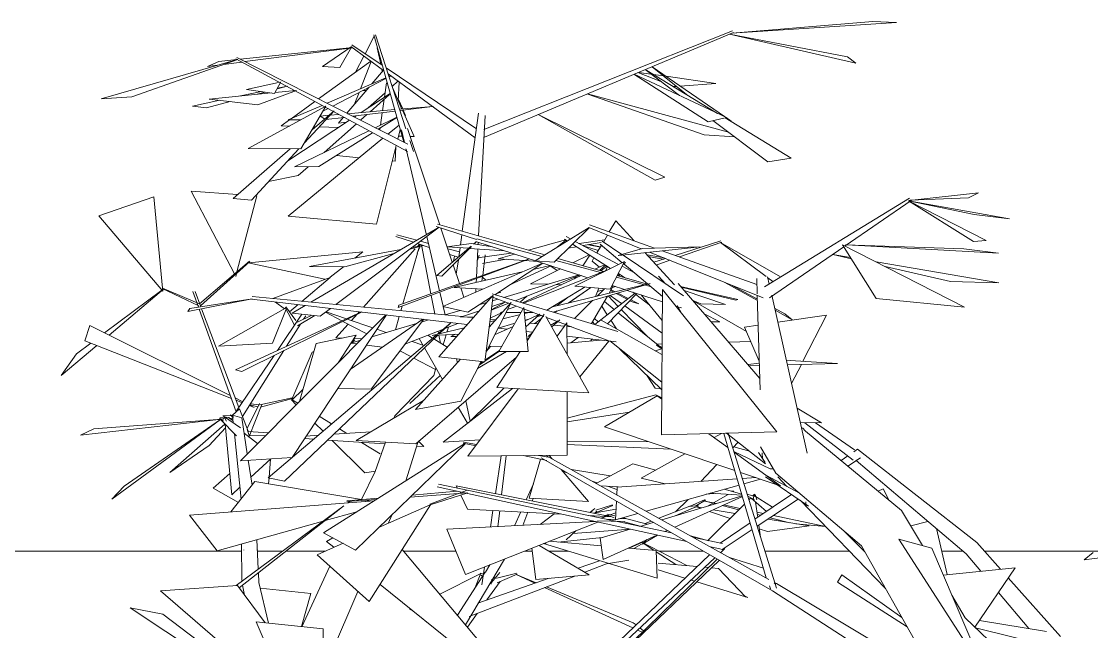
# Model space of a CAD drawing. Header units: millimetres. Extents: x 78096 to 288885, y -20632 to 149556.
# Drawn here: x 250680 to 251458, y 95941 to 96385 of the extents above; entities that cross this region are included whole.
import ezdxf

# ---------------------------------------------------------------- set-up
doc = ezdxf.new("R2010")
doc.units = ezdxf.units.MM
for name, color, linetype, lineweight in [('A-GENM', 13, 'Continuous', 9), ('G-IMPT', 8, 'Continuous', 9), ('L-PLNT', 71, 'Continuous', 9)]:
    doc.layers.add(name, color=color, linetype=linetype, lineweight=lineweight)

# ---------------------------------------------------------------- blocks, each defined once
blk = doc.blocks.new('Generic Models 4 - Generic Models 4-4427828-TOMH A-A')
at = {"layer": 'A-GENM'}
for p, q in [((24965.25, 96000), (25143.91, 96000)), ((25155.32, 96000), (25173.7, 96000)), ((25176.26, 96000), (25204.77, 96000)), ((25261.56, 96000), (25299.51, 96000)), ((25349.73, 96000), (25355.07, 96000)), ((25367.24, 96000), (25381.08, 96000)), ((25447.04, 96000), (25479.21, 96000)), ((25524.09, 96000), (25585.52, 96000)), ((25652.52, 96000), (25667.94, 96000)), ((25683.64, 96000), (25774.05, 96000))]:
    blk.add_line(p, q, dxfattribs=at)
blk = doc.blocks.new('ZZ-V - Tree Broadleaf 1 - 3dtree rotund SIMPLU-4826059-TOMH A-A')
at = {"layer": 'G-IMPT'}
for p, q in [((25629.21, 96256.6), (25523.83, 96192.18)), ((25679.28, 96260.46), (25628.86, 96254.98)), ((25629.8, 96255.01), (25672.19, 96256.9)), ((25679.28, 96260.46), (25672.19, 96256.9)), ((25630.47, 96254.85), (25582.43, 96221.83)), ((25628.46, 96254.69), (25676.27, 96244.61)), ((25701.89, 96241.46), (25628.47, 96254.7)), ((25628.51, 96254.72), (25675.74, 96225.03)), ((25684.94, 96225.78), (25628.54, 96254.74)), ((25415.82, 96240.17), (25411.04, 96232.02)), ((25415.82, 96240.17), (25429.13, 96225.58)), ((25701.89, 96241.46), (25676.27, 96244.61)), ((25194.09, 96180.93), (25287.39, 96235.5)), ((25212.24, 96179.2), (25287.55, 96235.45)), ((25285.37, 96235.9), (25314.5, 96226.43)), ((25286.23, 96237.72), (25364.11, 96215.36)), ((25357.12, 96211.05), (25396.44, 96235.3)), ((25370.93, 96210.05), (25396.64, 96235.21)), ((25396.11, 96235.28), (25434.31, 96219.82)), ((25396.79, 96237.09), (25443.97, 96220.29)), ((25312.53, 96223.4), (25314.27, 96224.9)), ((25314.36, 96224.87), (25312.84, 96223.35)), ((25314.02, 96224.98), (25395.4, 96198.75)), ((25314.72, 96227.08), (25362.04, 96214.08)), ((25352.23, 96218.77), (25379.13, 96226.36)), ((25379.56, 96226.09), (25373.22, 96220.98)), ((25378.48, 96226.78), (25380.52, 96225.48)), ((25379.67, 96228.58), (25382.83, 96226.9)), ((25386.28, 96225.08), (25417.77, 96208.42)), ((25405.8, 96225.34), (25420.12, 96215.7)), ((25409.72, 96229.77), (25406.74, 96224.7)), ((25684.94, 96225.78), (25675.74, 96225.03)), ((25285.76, 96200.26), (25310.57, 96221.71)), ((25310.95, 96221.44), (25289.46, 96199.83)), ((25293.26, 96221.2), (25310.71, 96223.71)), ((25293.26, 96221.2), (25308.71, 96220.1)), ((25309.55, 96220.04), (25334.97, 96218.23)), ((25310.71, 96223.71), (25326.11, 96221.08)), ((25384.26, 96223.1), (25411.88, 96205.51)), ((25405.39, 96222.39), (25402.07, 96216.73)), ((25404.52, 96223.13), (25420.47, 96209.64)), ((25435.1, 96220.05), (25417.47, 96214.93)), ((25477.07, 96221.22), (25418.05, 96214.99)), ((25435.1, 96220.05), (25477.07, 96221.22)), ((25436.96, 96216.99), (25458.39, 96193.49)), ((25440.39, 96217.35), (25522.8, 96183.99)), ((25449.53, 96218.32), (25518.34, 96193.82)), ((25581.54, 96221.22), (25527.59, 96184.14)), ((25604.88, 96183.64), (25580.62, 96222.72)), ((25669.14, 96177.3), (25580.62, 96222.72)), ((25582.56, 96222.64), (25668.63, 96219.81)), ((25693.95, 96216.52), (25583.42, 96222.55)), ((25693.95, 96216.52), (25668.63, 96219.81)), ((25353.03, 96212.41), (25257.66, 96176.99)), ((25258.24, 96178.85), (25352.95, 96212.43)), ((25290, 96177.83), (25362.53, 96209.35)), ((25362.73, 96209.28), (25327.79, 96186.41)), ((25330.27, 96212.56), (25342.14, 96215.92)), ((25330.27, 96212.56), (25349.32, 96211.15)), ((25349.59, 96211.13), (25359.21, 96210.42)), ((25357.12, 96211.05), (25370.93, 96210.05)), ((25372.2, 96211.29), (25404.56, 96202.41)), ((25373.58, 96212.64), (25406.52, 96203.19)), ((25384.47, 96209.52), (25396.37, 96215.38)), ((25385.9, 96192.67), (25422.19, 96210.61)), ((25391.89, 96207.39), (25396.83, 96215.09)), ((25399.94, 96213.11), (25398.51, 96210.68)), ((25404.04, 96206.49), (25398.51, 96210.68)), ((25411.71, 96190.39), (25422.19, 96210.61)), ((25421.14, 96215.02), (25465.05, 96185.49)), ((25421.2, 96208.69), (25422.9, 96209.72)), ((25421.43, 96209.13), (25422.9, 96209.72)), ((25586.43, 96213.35), (25573.42, 96215.56)), ((25573.42, 96215.56), (25586.99, 96212.46)), ((25694.13, 96195.07), (25605.03, 96210.19)), ((25298.23, 96191.69), (25347.78, 96202.94)), ((25338.85, 96193.65), (25368.83, 96207.32)), ((25348.77, 96180.16), (25409.93, 96204.55)), ((25353.78, 96194.4), (25375.59, 96205.14)), ((25355.83, 96204.76), (25368.1, 96207.55)), ((25400.6, 96204.89), (25407.67, 96208.19)), ((25408.21, 96207.84), (25403.97, 96203.92)), ((25404.93, 96203.64), (25409.32, 96207.14)), ((25408.66, 96204.04), (25409.79, 96206.84)), ((25417.15, 96200.14), (25418.39, 96201.36)), ((25417.64, 96201.84), (25422.91, 96198.48)), ((25418.82, 96201.09), (25418.1, 96199.86)), ((25420.84, 96206.8), (25428.82, 96202.58)), ((25421.8, 96208.52), (25449.63, 96184.98)), ((25611.56, 96206.84), (25659, 96196)), ((25285.76, 96200.26), (25289.46, 96199.83)), ((25334.47, 96184.42), (25389.12, 96200.78)), ((25342.64, 96181.98), (25389.67, 96200.55)), ((25348.05, 96180.37), (25390.7, 96200.27)), ((25366.37, 96193.97), (25353.78, 96194.4)), ((25369.68, 96177.56), (25439.42, 96194.26)), ((25370.26, 96173.75), (25440.72, 96194.44)), ((25376.46, 96193.62), (25372.47, 96193.76)), ((25385.88, 96198.02), (25386.77, 96199.4)), ((25416.27, 96199.19), (25436.65, 96193.59)), ((25416.81, 96200.23), (25437.89, 96194.18)), ((25437.26, 96193.42), (25440.79, 96192.45)), ((25446.83, 96199.97), (25451.81, 96194.39)), ((25520.49, 96125.5), (25461.03, 96194.54)), ((25518.2, 96198.14), (25518.55, 96187.13)), ((25526.09, 96199.26), (25527.29, 96193.94)), ((25694.13, 96195.07), (25659, 96196)), ((25287.11, 96141.21), (25326.54, 96185.92)), ((25319.05, 96190.45), (25298.23, 96191.69)), ((25320.56, 96137.54), (25326.62, 96185.77)), ((25325.98, 96186.95), (25417.3, 96159.72)), ((25365.65, 96175.12), (25393.57, 96191.99)), ((25397.61, 96191.63), (25381.15, 96180.3)), ((25381.55, 96180.4), (25397.68, 96191.63)), ((25385.9, 96192.67), (25411.71, 96190.39)), ((25400.48, 96164.73), (25429.97, 96187.61)), ((25400.98, 96185.05), (25403.43, 96191.12)), ((25402.14, 96185.33), (25407.63, 96190.75)), ((25409.67, 96165.3), (25431.16, 96187.23)), ((25413.99, 96192.76), (25410.9, 96187.43)), ((25413.09, 96193.05), (25422.17, 96190.12)), ((25424.01, 96189.53), (25449.61, 96181.28)), ((25429.47, 96187.23), (25428.22, 96188.17)), ((25439.84, 96179.37), (25430.44, 96186.49)), ((25449.52, 96167.7), (25434.13, 96186.27)), ((25449.66, 96190.07), (25448.97, 96084.5)), ((25532.82, 96086.58), (25449.66, 96190.07)), ((25518.59, 96185.9), (25520.75, 96117.13)), ((25529.07, 96186.01), (25554.85, 96071.19)), ((25104.74, 96174.25), (25151.43, 96183.27)), ((25106.26, 96176.42), (25151.43, 96183.3)), ((25151.01, 96183.12), (25307.86, 96164.74)), ((25151.42, 96184.97), (25304.26, 96170.47)), ((25180.6, 96173.04), (25190.02, 96178.55)), ((25258.24, 96178.85), (25257.66, 96176.99)), ((25290, 96177.83), (25308.32, 96173.66)), ((25325.46, 96184.88), (25308.32, 96173.66)), ((25316.57, 96179.06), (25321.9, 96180.66)), ((25321.48, 96144.83), (25339.74, 96180.63)), ((25339.74, 96180.63), (25323.72, 96162.73)), ((25324.93, 96185.08), (25363.41, 96170.62)), ((25325.28, 96175.13), (25338.03, 96180.16)), ((25325.32, 96175.45), (25335.92, 96181.3)), ((25325.61, 96177.78), (25335.92, 96181.3)), ((25326.13, 96181.92), (25330.14, 96183.12)), ((25337.13, 96175.52), (25343.56, 96178.08)), ((25340.71, 96176.94), (25343.33, 96178.17)), ((25373.29, 96178.42), (25380.11, 96183.86)), ((25385.73, 96169.13), (25398.94, 96182.17)), ((25409.68, 96185.32), (25398.15, 96165.43)), ((25459.21, 96178.19), (25460.91, 96177.64)), ((25464.35, 96171.79), (25460.43, 96178.45)), ((25604.88, 96183.64), (25669.14, 96177.3)), ((25104.74, 96174.25), (25106.26, 96176.42)), ((25139.32, 96131.88), (25230.9, 96173.82)), ((25143.03, 96065.65), (25248.71, 96171.74)), ((25144.03, 96130.63), (25231.07, 96173.8)), ((25180.49, 96068.06), (25249.1, 96171.7)), ((25180.6, 96173.04), (25200.88, 96170.72)), ((25200.88, 96170.72), (25208.46, 96176.39)), ((25291.82, 96171.65), (25302.76, 96174.93)), ((25303.02, 96170.05), (25316.66, 96174.71)), ((25303.02, 96170.05), (25312.69, 96170.21)), ((25307.9, 96170.13), (25312.25, 96169.71)), ((25324.56, 96169.41), (25333.2, 96173.44)), ((25349.03, 96177.01), (25330.75, 96145.11)), ((25331.9, 96173.43), (25334.07, 96174.29)), ((25331.9, 96173.43), (25333.3, 96173.44)), ((25333.78, 96168.96), (25345.57, 96171.78)), ((25336.08, 96173.45), (25347.02, 96173.51)), ((25352.07, 96145.2), (25349.03, 96177.01)), ((25349.36, 96173.52), (25355.61, 96173.55)), ((25349.44, 96172.71), (25352.91, 96173.54)), ((25360.48, 96172.18), (25349.95, 96167.34)), ((25350.49, 96162.99), (25360.48, 96172.18)), ((25351.33, 96152.9), (25363.77, 96172.2)), ((25358.39, 96170.26), (25361.75, 96171.25)), ((25396.08, 96115.08), (25364.96, 96170.62)), ((25372.65, 96174.45), (25371.21, 96173.46)), ((25371.47, 96173.38), (25373.26, 96174.63)), ((25461.58, 96177.42), (25463.58, 96176.78)), ((25491.41, 96166.63), (25480.01, 96172.5)), ((25533.49, 96166.31), (25568.93, 96171.42)), ((25568.93, 96171.42), (25551.82, 96137.97)), ((25222.77, 96131.91), (25275.61, 96168.61)), ((25238.07, 96117.79), (25276.17, 96168.54)), ((25238.51, 96155.7), (25271.04, 96165.43)), ((25274.65, 96166.51), (25279.73, 96168.04)), ((25282.39, 96156.65), (25305.64, 96162.22)), ((25285.9, 96157.49), (25296.16, 96166.21)), ((25296.19, 96166.21), (25287.43, 96157.86)), ((25291.59, 96161.83), (25301.01, 96165.54)), ((25324.22, 96166.67), (25328.08, 96167.59)), ((25324.88, 96168.52), (25328.59, 96168.16)), ((25341.17, 96163.3), (25327.74, 96157.12)), ((25330.23, 96161.99), (25341.62, 96165.34)), ((25349.91, 96167.77), (25352.61, 96168.57)), ((25353.54, 96165.8), (25359.29, 96165.25)), ((25357.04, 96165.47), (25361.96, 96169.39)), ((25365.37, 96169.89), (25380.03, 96164.38)), ((25368.53, 96164.24), (25373.92, 96167.44)), ((25369.21, 96163.03), (25375.19, 96168.19)), ((25370.55, 96164.18), (25378.47, 96163.43)), ((25373.06, 96156.16), (25380.31, 96165.91)), ((25380.33, 96143.18), (25380.31, 96165.91)), ((25380.31, 96164.27), (25412.78, 96152.08)), ((25380.31, 96163.26), (25383.93, 96162.91)), ((25405.07, 96167.91), (25449.35, 96142.8)), ((25491.41, 96166.63), (25484.94, 96166.77)), ((25509.4, 96162.83), (25519.27, 96164.26)), ((25509.4, 96162.83), (25520.09, 96138.08)), ((25163.28, 96053.31), (25285.1, 96156.81)), ((25286.4, 96156.88), (25175.13, 96050.88)), ((25262.51, 96150.35), (25290.49, 96161.39)), ((25282.39, 96156.65), (25301.72, 96157.77)), ((25295.8, 96155.99), (25299.32, 96157.63)), ((25295.8, 96155.99), (25300.15, 96155.99)), ((25330.54, 96162.08), (25336.91, 96161.34)), ((25350.68, 96159.72), (25355.37, 96159.17)), ((25351.23, 96153.98), (25352.52, 96154.75)), ((25355.12, 96158.77), (25352.03, 96155.92)), ((25372.5, 96157.17), (25373.71, 96157.02)), ((25380.32, 96156.25), (25415.94, 96152.08)), ((25383.22, 96151.34), (25388.34, 96155.31)), ((25223.49, 96151.2), (25230.27, 96153.23)), ((25227.71, 96150.66), (25223.49, 96151.2)), ((25246.32, 96148.27), (25234.59, 96149.78)), ((25332.83, 96148.74), (25323.54, 96148.88)), ((25380.32, 96151.06), (25404.71, 96153.39)), ((25389.57, 96126.69), (25410.7, 96152.69)), ((25397.3, 96152.68), (25398.69, 96154.1)), ((25411.33, 96152.83), (25449.22, 96122.89)), ((25444.33, 96145.65), (25449.22, 96147.01)), ((25445.31, 96149.78), (25449.38, 96146.9)), ((25445.63, 96150.22), (25449.38, 96147.76)), ((25302.94, 96139.47), (25270.25, 96102.91)), ((25270.37, 96077.91), (25343.7, 96141.06)), ((25287.11, 96141.21), (25320.56, 96137.54)), ((25315.27, 96132.66), (25336.3, 96145.13)), ((25320.62, 96138), (25330.84, 96145.11)), ((25331.22, 96145.92), (25320.71, 96138.69)), ((25329.44, 96118.94), (25346.35, 96145.18)), ((25352.07, 96145.2), (25330.75, 96145.11)), ((25139.32, 96131.88), (25144.03, 96130.63)), ((25303.18, 96108.97), (25317.9, 96137.83)), ((25316.54, 96135.16), (25320.04, 96137.6)), ((25319.25, 96137.68), (25317.06, 96136.18)), ((25520.14, 96136.51), (25511.65, 96135.76)), ((25520.19, 96134.87), (25512.6, 96134.65)), ((25542.61, 96138.52), (25539.79, 96138.27)), ((25576.84, 96136.47), (25540.42, 96135.44)), ((25576.84, 96136.47), (25542.61, 96138.52)), ((25550.67, 96135.73), (25543.5, 96121.72)), ((25213.75, 96118.3), (25238.07, 96117.79)), ((25290.3, 96079.22), (25340.64, 96118.29)), ((25308.37, 96069.02), (25344.78, 96118.05)), ((25310.54, 96094.93), (25334.57, 96118.65)), ((25329.44, 96118.94), (25396.08, 96115.08)), ((25380.41, 96069.73), (25380.36, 96115.99)), ((25227.01, 96080.33), (25276.06, 96109.41)), ((25303.18, 96108.97), (25270.25, 96102.91)), ((25407.46, 96090.23), (25445.92, 96112.76)), ((25445.92, 96112.76), (25449.14, 96110.42)), ((25547.5, 96103.92), (25565.35, 96093.12)), ((25549.86, 96093.41), (25565.35, 96093.12)), ((25553.11, 96093.35), (25588.39, 96066.2)), ((25560.83, 96093.2), (25589.26, 96073.5)), ((25407.46, 96090.23), (25502.22, 96058.55)), ((25532.82, 96086.58), (25448.97, 96084.5)), ((25483.48, 96085.35), (25497.28, 96075.29)), ((25487.22, 96082.63), (25492.48, 96085.58)), ((25494.33, 96085.44), (25525.15, 95980.49)), ((25496.32, 96085.67), (25524.56, 96063.35)), ((25497.56, 96085.7), (25532.47, 95972.92)), ((25553.53, 96087.13), (25551.37, 96089.64)), ((25623.5, 96029.55), (25553.53, 96087.13)), ((25306.16, 96078.26), (25203.42, 96013.35)), ((25226.66, 96000.78), (25306.49, 96078.21)), ((25227.01, 96080.33), (25270.37, 96077.91)), ((25317.22, 96080.93), (25290.3, 96079.22)), ((25304.83, 96078.48), (25313.98, 96076.57)), ((25305.07, 96079.1), (25314.61, 96077.42)), ((25500.83, 96075.13), (25504.63, 96079.1)), ((25308.37, 96069.02), (25380.41, 96069.73)), ((25348.35, 96069.41), (25365.56, 96065.83)), ((25359.62, 96069.52), (25366.56, 96068.31)), ((25527.1, 95979.41), (25365.39, 96069.33)), ((25434.26, 96052.95), (25465.91, 96070.69)), ((25501.55, 96075.88), (25512.85, 96072.61)), ((25501.68, 96072.4), (25528.08, 96059.81)), ((25501.81, 96071.98), (25535.42, 96047.45)), ((25519.54, 96071.74), (25524.22, 96064.44)), ((25532.09, 96056.6), (25520.84, 96075.73)), ((25522.19, 96071.45), (25522.33, 96067.16)), ((25584.48, 96069.21), (25579.47, 96065.79)), ((25591.48, 96073.99), (25588.73, 96072.11)), ((25678.16, 96006.16), (25591.48, 96073.99)), ((25143.03, 96065.65), (25180.49, 96068.06)), ((25529.59, 95971.01), (25361.49, 96067.72)), ((25401.54, 96049.23), (25428.25, 96063.5)), ((25444.8, 96058.86), (25428.25, 96063.5)), ((25477.49, 96050.7), (25489.16, 96062.91)), ((25593.7, 96067.91), (25584.39, 96061.73)), ((25593.7, 96067.91), (25590.5, 96065.9)), ((25670.38, 95997.93), (25590.5, 96065.9)), ((25163.28, 96053.31), (25175.13, 96050.88)), ((25506.4, 96057.15), (25533.71, 96048.02)), ((25507.75, 96052.77), (25517.51, 96053.43)), ((25524.52, 96054.04), (25555.78, 96032.77)), ((25525.23, 96055.05), (25549.27, 96042.03)), ((25530.17, 96059.87), (25528.08, 96059.81)), ((25594.36, 96003.81), (25532.09, 96056.6)), ((25533.47, 96053.88), (25540.13, 96046.99)), ((25136.15, 96028.42), (25153.57, 96050.63)), ((25231.02, 96037.39), (25153.57, 96050.63)), ((25286.01, 96046.7), (25467.29, 96006.85)), ((25286.95, 96048.6), (25456.33, 96013.16)), ((25300.67, 96045.73), (25299.9, 96047.34)), ((25299.9, 96047.34), (25412.8, 96024.93)), ((25404.7, 96047.47), (25417.46, 96046.61)), ((25416.69, 96046.56), (25416.42, 96040.95)), ((25416.69, 96046.56), (25504, 96052.51)), ((25434.26, 96052.95), (25451.69, 96048.94)), ((25437.9, 96029.01), (25505.33, 96047.97)), ((25508.93, 96048.98), (25520.84, 96052.32)), ((25220.24, 96036.44), (25243.15, 96038.45)), ((25266.36, 96039.29), (25307.54, 96042.25)), ((25267.73, 96040.61), (25300.58, 96043.5)), ((25307.24, 96044.08), (25280.73, 96034)), ((25280.99, 96033.55), (25308.37, 96042.25)), ((25307.99, 96030.52), (25303.15, 96040.59)), ((25449.16, 96022.75), (25507.6, 96040.24)), ((25507.75, 96039.73), (25458.62, 96017.49)), ((25484.42, 96042.09), (25507.52, 96040.53)), ((25507.27, 96041.35), (25494.52, 96044.93)), ((25511.31, 96041.28), (25517.52, 96039.4)), ((25511.73, 96039.92), (25516.56, 96037.35)), ((25512.53, 96037.35), (25513.96, 96038.78)), ((25514.17, 96038.38), (25525.28, 96028.78)), ((25515.26, 96040.08), (25516.54, 96041.36)), ((25516.35, 96041.27), (25515.59, 96037.38)), ((25515.86, 96040.57), (25529.77, 96031.85)), ((25516.73, 96040.03), (25516.54, 96041.36)), ((25543.43, 96041.18), (25516.94, 96023.09)), ((25516.98, 96041.25), (25518.17, 96037.35)), ((25548.36, 96037.82), (25518.51, 96018.02)), ((25610.08, 96045.15), (25606.5, 96043.54)), ((25610.08, 96045.15), (25614.18, 96037.22)), ((25105.95, 96026.05), (25240.13, 96036.54)), ((25139.92, 95974.93), (25218.12, 96032.97)), ((25216.07, 96031.18), (25142.09, 95973.24)), ((25220.31, 96035.98), (25241.66, 96037.51)), ((25220.91, 96035.04), (25222.4, 96036.15)), ((25222.42, 96036.15), (25221.02, 96035.05)), ((25233.55, 96036.03), (25236.66, 96036.42)), ((25236.66, 96036.42), (25233.66, 96036.93)), ((25236.56, 95963.36), (25281.14, 96033.6)), ((25280.93, 96033.66), (25244.66, 96017.63)), ((25307.99, 96030.52), (25376.14, 96026.89)), ((25416.19, 96036.26), (25415.52, 96022.72)), ((25482.76, 96007.67), (25509.37, 96034.21)), ((25518.92, 96024.44), (25517.35, 96035.64)), ((25550.04, 96036.72), (25611.88, 95972.71)), ((25553.97, 96035.8), (25554.08, 96032.68)), ((25126.13, 96000.28), (25105.95, 96026.05)), ((25204.63, 96022.21), (25227.61, 96028.63)), ((25370.94, 96027.17), (25360.88, 96019.36)), ((25395.72, 96025.84), (25412.8, 96024.93)), ((25404.99, 96023.9), (25408.89, 96025.14)), ((25407.67, 96025.95), (25410.8, 96025.75)), ((25409.35, 96026.32), (25414.65, 96024.24)), ((25409.64, 96026.86), (25415.16, 96025.52)), ((25409.84, 96022.89), (25415.55, 96023.22)), ((25415.52, 96022.72), (25431.77, 96027.29)), ((25417.77, 96023.36), (25422.76, 96023.65)), ((25438.56, 96019.57), (25421.07, 96024.28)), ((25638.64, 96003.98), (25623.5, 96029.55)), ((25126.13, 96000.28), (25203.02, 96021.76)), ((25400.87, 96021.45), (25293, 96015.81)), ((25306.55, 95982.91), (25293, 96015.81)), ((25306.55, 95982.91), (25402.84, 96021.02)), ((25396.53, 96021.23), (25398.73, 96021.92)), ((25402.38, 96021.92), (25422.21, 96021.48)), ((25404.35, 96009.33), (25426.23, 96015.88)), ((25433.49, 96018.06), (25421.97, 96021.31)), ((25433.27, 96017.99), (25442.92, 96020.88)), ((25453.13, 96015), (25451.36, 96014.2)), ((25513.36, 96020.64), (25491.58, 96005.77)), ((25514.84, 96015.58), (25493.15, 96001.19)), ((25520.93, 96010.22), (25519.71, 96018.84)), ((25580.95, 96015.18), (25596.86, 95999.38)), ((25630.09, 96018.41), (25642.57, 96021.59)), ((25656.49, 95982.89), (25648.73, 96016.35)), ((25226.66, 96000.78), (25203.42, 96013.35)), ((25205.62, 96007.01), (25210.25, 96009.66)), ((25205.62, 96007.01), (25210.95, 96002.73)), ((25404.35, 96009.33), (25406.5, 95993.89)), ((25445.65, 96011.61), (25406.5, 95993.89)), ((25483.37, 96007.5), (25470.19, 96011.05)), ((25472.47, 96009.78), (25493.21, 96005.45)), ((25645.33, 96002.15), (25621.44, 96008.69)), ((25621.44, 96008.69), (25681.85, 95914.95)), ((25756.11, 95993.6), (25885.98, 96009.96)), ((25217.61, 96005.67), (25198.88, 95997.39)), ((25260.57, 96001.18), (25359.75, 95883.13)), ((25484.57, 96003.06), (25491.37, 96001.56)), ((25493.15, 96001.19), (25491.31, 96001.71)), ((25492, 95998.92), (25495.1, 96001.81)), ((25637.21, 95927.73), (25594.36, 96003.81)), ((25645.33, 96002.15), (25682.78, 95914.61)), ((25695.37, 95986.82), (25678.16, 96006.16)), ((25756.11, 95993.6), (25762.69, 95998.98)), ((25236.56, 95963.36), (25198.88, 95997.39)), ((25363.12, 95878.75), (25487.83, 95995.04)), ((25371.97, 95890.31), (25483.83, 95997.34)), ((25489.48, 95994.09), (25376.48, 95884.04)), ((25376.48, 95884.04), (25490.96, 95993.24)), ((25523.08, 95987.53), (25498.52, 95995.3)), ((25680.94, 95985.36), (25670.38, 95997.93)), ((25706.1, 95987.9), (25653.69, 95982.61)), ((25706.1, 95987.9), (25676.78, 95944.75)), ((25244.66, 95975.63), (25359.75, 95883.13)), ((25530.76, 95976.64), (25531.96, 95975.99)), ((25532.46, 95976.43), (25530.8, 95977.35)), ((25616.26, 95926.27), (25532.46, 95976.43)), ((25580, 95982.82), (25576.96, 95977.29)), ((25627.59, 95944.82), (25576.96, 95977.29)), ((25580, 95982.82), (25623.75, 95951.63)), ((25738.83, 95937.97), (25701.03, 95980.45)), ((25140.8, 95974.99), (25085.01, 95971.18)), ((25085.01, 95971.18), (25180.61, 95888.27)), ((25140.8, 95974.99), (25160.87, 95947.91)), ((25527.39, 95974.84), (25528.29, 95972.6)), ((25583.26, 95936.47), (25529.59, 95971.01)), ((25669.67, 95951.58), (25659.92, 95968.04)), ((25716.01, 95943.61), (25693.89, 95969.94)), ((25203.08, 95943.39), (25154.51, 95948.59)), ((25200.73, 95841.8), (25154.51, 95948.59)), ((25711.15, 95911.72), (25669.67, 95951.58)), ((25680.11, 95949.65), (25728.79, 95941.46)), ((25203.08, 95943.39), (25201.9, 95840.9)), ((25677.26, 95944.29), (25732.82, 95930.42))]:
    blk.add_line(p, q, dxfattribs=at)
blk = doc.blocks.new('ZZ-V - Tree Broadleaf 2 - 3dtree rotund SIMPLU-4826109-TOMH A-A')
at = {"layer": 'G-IMPT'}
for p, q in [((25500.21, 96376.57), (25619.7, 96384.29)), ((25602.46, 96385.08), (25500.29, 96376.61)), ((25602.46, 96385.08), (25619.7, 96384.29)), ((25233.54, 96361.61), (25240.13, 96374.3)), ((25239.88, 96375.19), (25261.77, 96297.22)), ((25241.1, 96375.22), (25263.29, 96307.01)), ((25500.58, 96378.19), (25319.87, 96306.49)), ((25501.23, 96377), (25320.32, 96300.9)), ((25498.4, 96375.81), (25590.23, 96354.68)), ((25584.16, 96359.32), (25498.45, 96375.83)), ((25142.84, 96357.57), (25224.36, 96366)), ((25146.27, 96355.83), (25224.4, 96365.97)), ((25202.72, 96352.19), (25223.44, 96366.67)), ((25215.22, 96351.66), (25223.74, 96366.45)), ((25223.14, 96366.9), (25246.94, 96349.4)), ((25224.01, 96368.04), (25246.07, 96353.15)), ((25244.92, 96353.93), (25242.48, 96365.94)), ((25140.97, 96357.49), (25041.76, 96328.86)), ((25064.12, 96330.27), (25141.04, 96357.45)), ((25127.35, 96355.96), (25140.35, 96357.31)), ((25139.73, 96357.83), (25264.45, 96290.47)), ((25140.43, 96358.79), (25264.68, 96295.74)), ((25226.53, 96348.12), (25232.65, 96359.91)), ((25584.16, 96359.32), (25590.23, 96354.68)), ((25127.35, 96355.96), (25119.09, 96352.3)), ((25119.09, 96352.3), (25126.18, 96353.22)), ((25130.77, 96353.82), (25143.98, 96355.53)), ((25199.71, 96328.71), (25237.69, 96356.2)), ((25215.22, 96351.66), (25202.72, 96352.19)), ((25238.06, 96355.93), (25230.22, 96336.02)), ((25238.59, 96339.62), (25247.08, 96349.56)), ((25246.05, 96348.36), (25245.65, 96350.36)), ((25248.9, 96351.24), (25314.51, 96306.95)), ((25462.14, 96331.15), (25437.05, 96350)), ((25489.81, 96318.2), (25437.22, 96350.07)), ((25467.2, 96331.9), (25442.13, 96352.14)), ((25442.18, 96352.16), (25494.73, 96315.89)), ((25167.86, 96332.74), (25172.29, 96341.08)), ((25205.93, 96325.55), (25248.65, 96343.95)), ((25248.75, 96343.6), (25210.06, 96323.46)), ((25250.3, 96346.94), (25313.61, 96300.42)), ((25250.95, 96344.94), (25252.25, 96345.5)), ((25252.32, 96345.45), (25251.01, 96344.77)), ((25253.26, 96337.83), (25257.5, 96341.65)), ((25482.79, 96312.12), (25428.97, 96346.6)), ((25496.25, 96315.18), (25429.05, 96346.64)), ((25448.5, 96341.4), (25431.89, 96347.83)), ((25441.39, 96346.74), (25432.35, 96348.03)), ((25450.41, 96345.46), (25443.12, 96346.5)), ((25488.54, 96340.04), (25452.28, 96345.19)), ((25143.15, 96330.91), (25158.21, 96334.08)), ((25147.52, 96335.57), (25170.75, 96340.73)), ((25147.52, 96335.57), (25167.86, 96332.74)), ((25155.06, 96332.1), (25160.98, 96333.7)), ((25155.54, 96324.31), (25183.69, 96334.94)), ((25168.21, 96333.4), (25183.35, 96334.91)), ((25169.61, 96336.03), (25177.1, 96338.06)), ((25169.87, 96336.54), (25177.1, 96338.06)), ((25220.33, 96318.25), (25236.57, 96337.25)), ((25229.2, 96333.42), (25225.7, 96324.53)), ((25234.6, 96334.95), (25232.01, 96334.88)), ((25247.71, 96329.95), (25249.22, 96340.53)), ((25253.46, 96338.01), (25252.54, 96340.05)), ((25253.7, 96336.48), (25260.42, 96321.37)), ((25257.74, 96327.39), (25258.44, 96340.96)), ((25459.82, 96337.86), (25457.99, 96337.72)), ((25488.54, 96340.04), (25462.6, 96338.07)), ((25064.12, 96330.27), (25041.76, 96328.86)), ((25108.18, 96323.55), (25127.97, 96327.72)), ((25118.39, 96322.18), (25135.46, 96326.79)), ((25120.4, 96328.65), (25165.23, 96333.11)), ((25120.4, 96328.65), (25155.54, 96324.31)), ((25179.83, 96314.32), (25197.12, 96326.83)), ((25230.83, 96318.84), (25251.82, 96332.65)), ((25235.95, 96322.21), (25248.18, 96333.24)), ((25237.25, 96319.39), (25251.43, 96331.96)), ((25246.32, 96320.17), (25247.5, 96328.48)), ((25260.92, 96321.42), (25257.79, 96328.37)), ((25497.61, 96304.49), (25395.14, 96332.37)), ((25479.96, 96302.64), (25395.55, 96332.15)), ((25108.18, 96323.55), (25118.39, 96322.18)), ((25148.66, 96292.59), (25204.97, 96323.39)), ((25177.81, 96313.44), (25202.34, 96324.01)), ((25187.02, 96292.53), (25205.15, 96323.49)), ((25189.56, 96296.86), (25211.06, 96320.14)), ((25195.12, 96306.35), (25211.01, 96320.17)), ((25206.65, 96321.69), (25202.98, 96319.77)), ((25220.83, 96317.99), (25255.12, 96320.92)), ((25255.42, 96319.85), (25224.59, 96316.08)), ((25244.84, 96309.74), (25246.12, 96318.72)), ((25258.66, 96321.22), (25283.06, 96323.31)), ((25282.64, 96323.18), (25258.97, 96320.29)), ((25260.8, 96320.51), (25269.3, 96301.4)), ((25263.03, 96316.73), (25261.3, 96320.57)), ((25304.23, 96232.55), (25316.11, 96318.48)), ((25172.66, 96309.12), (25178.62, 96313.44)), ((25177.41, 96283.7), (25222.3, 96313.23)), ((25177.81, 96313.44), (25186.75, 96313.42)), ((25200.92, 96316.26), (25204.16, 96314.22)), ((25200.93, 96316.29), (25207.16, 96316.82)), ((25203.9, 96289.84), (25227.27, 96310.55)), ((25218.42, 96315.33), (25205.12, 96313.7)), ((25208.07, 96316.9), (25214.5, 96317.45)), ((25214.3, 96311.19), (25217.77, 96315.25)), ((25220.21, 96311.86), (25214.3, 96311.19)), ((25225.75, 96315.5), (25227.1, 96316.39)), ((25230.27, 96313.2), (25234.94, 96317.35)), ((25240.88, 96307.82), (25256.64, 96315.48)), ((25256.71, 96315.26), (25243.09, 96306.7)), ((25316.13, 96229.13), (25320.75, 96316.62)), ((25444.51, 96269.69), (25359.34, 96317.31)), ((25451.49, 96271.78), (25359.38, 96317.33)), ((25496.25, 96315.18), (25482.79, 96312.12)), ((25526.34, 96282.89), (25486.38, 96312.93)), ((25543.32, 96285.76), (25495.18, 96314.94)), ((25495.88, 96315.1), (25499.63, 96312.51)), ((25172.66, 96309.12), (25178.6, 96308.97)), ((25182.36, 96279.37), (25236.38, 96305.63)), ((25196.37, 96308.49), (25197.54, 96308.46)), ((25239.08, 96304.17), (25199.88, 96279.52)), ((25200.21, 96308.39), (25214.37, 96308.01)), ((25244.32, 96306.07), (25244.54, 96307.61)), ((25250.17, 96303.1), (25258.25, 96309.75)), ((25259.18, 96306.43), (25257.43, 96299.42)), ((25260.11, 96306.21), (25262.29, 96296.95)), ((25264.45, 96307.31), (25287.86, 96237.25)), ((25501.95, 96301.23), (25479.96, 96302.64)), ((25177.65, 96243.43), (25246.56, 96300.13)), ((25256.29, 96294.87), (25241.99, 96237.69)), ((25258.01, 96301.74), (25260.52, 96301.67)), ((25266.09, 96298.39), (25268.68, 96290.44)), ((25266.4, 96301.49), (25269.3, 96301.4)), ((25137.67, 96256.42), (25179.23, 96292.54)), ((25148.66, 96292.59), (25187.02, 96292.53)), ((25151, 96255.11), (25185.56, 96292.53)), ((25229.41, 96286.01), (25212.86, 96287.68)), ((25255.48, 96283.38), (25256.02, 96293.78)), ((25263.11, 96292.45), (25263.68, 96290.41)), ((25263.39, 96292.3), (25277.95, 96230.52)), ((25182.36, 96279.37), (25199.88, 96279.52)), ((25184.86, 96272.97), (25192.18, 96279.45)), ((25255.48, 96283.38), (25253.47, 96283.59)), ((25543.32, 96285.76), (25526.34, 96282.89)), ((25184.86, 96272.97), (25163.46, 96268.59)), ((25451.49, 96271.78), (25444.51, 96269.69)), ((25080.14, 96257.55), (25040.05, 96243.67)), ((25080.14, 96257.55), (25086.41, 96191.16)), ((25107.09, 96261.64), (25138.68, 96201.47)), ((25107.09, 96261.64), (25140.84, 96259.17)), ((25137.67, 96256.42), (25151, 96255.11)), ((25140.44, 96202.97), (25154.93, 96258.15)), ((25040.05, 96243.67), (25086.61, 96188.98)), ((25177.65, 96243.43), (25241.99, 96237.69)), ((25288.67, 96234.83), (25296.98, 96209.95)), ((25256.06, 96228.8), (25268.69, 96224.56)), ((25256.65, 96229.89), (25271.09, 96225.97)), ((25273.85, 96225.22), (25279.57, 96223.67)), ((25278.4, 96228.61), (25287.67, 96189.29)), ((25302.85, 96222.58), (25303.86, 96229.89)), ((25315.79, 96222.85), (25315.88, 96224.38)), ((25407.61, 96226.18), (25389.11, 96223.59)), ((25405.25, 96224.38), (25392.03, 96222.04)), ((25492.19, 96225.58), (25458.96, 96214.96)), ((25492.75, 96224.47), (25462.11, 96213.84)), ((25535.55, 96199.34), (25491.95, 96224.4)), ((25231.91, 96217.55), (25148.78, 96209.55)), ((25193.09, 96206.86), (25259.48, 96219.17)), ((25231.91, 96217.55), (25226.04, 96212.97)), ((25232.34, 96177.3), (25270.1, 96219.64)), ((25275.98, 96222.11), (25266.11, 96219.43)), ((25267.83, 96220.72), (25275.1, 96222.07)), ((25271.55, 96216.6), (25273.37, 96220.94)), ((25271.64, 96223.57), (25280.27, 96220.67)), ((25271.71, 96221.44), (25273.15, 96223.06)), ((25272.78, 96220.67), (25271.75, 96217.07)), ((25273.44, 96222.96), (25273.07, 96221.69)), ((25274.57, 96222.58), (25281.43, 96187.07)), ((25293.68, 96219.84), (25302.15, 96217.53)), ((25301.67, 96214.01), (25302.57, 96220.54)), ((25314.52, 96198.81), (25315.62, 96219.61)), ((25339.8, 96216.67), (25317.08, 96213.48)), ((25387.25, 96221.19), (25381.23, 96220.13)), ((25403.13, 96218.54), (25392.72, 96221.68)), ((25404.61, 96221.06), (25396.01, 96222.75)), ((25404.72, 96221.25), (25396.12, 96222.77)), ((25491.83, 96224.36), (25524.96, 96199.55)), ((25149.49, 96210.72), (25113.21, 96179.65)), ((25149.74, 96210.42), (25114.02, 96178.22)), ((25204.3, 96197.56), (25148.68, 96209.47)), ((25254.58, 96216.31), (25218.86, 96206.62)), ((25271.59, 96216.52), (25261.07, 96179.85)), ((25295.06, 96215.7), (25301.23, 96213.63)), ((25297.85, 96210.71), (25298.56, 96214.52)), ((25299.9, 96201.21), (25301.36, 96211.8)), ((25316.49, 96215.21), (25315.2, 96211.6)), ((25315.32, 96213.96), (25317.23, 96213.44)), ((25336.05, 96212.14), (25318.85, 96209.09)), ((25320.94, 96215.26), (25319.05, 96200.41)), ((25450.82, 96213.13), (25438.5, 96215.3)), ((25447.18, 96212.72), (25439.47, 96214.23)), ((25451.88, 96212.7), (25443.36, 96209.98)), ((25455.09, 96211.4), (25445.19, 96207.97)), ((25450.66, 96212.31), (25447.18, 96212.72)), ((25139.59, 96199.73), (25140.12, 96201.75)), ((25193.09, 96206.86), (25218.86, 96206.62)), ((25217.9, 96206.63), (25208.22, 96199.08)), ((25297.62, 96208.04), (25302.16, 96194.43)), ((25373.22, 96203.98), (25368.54, 96207.18)), ((25166.48, 96183.54), (25208.22, 96199.01)), ((25187.66, 96181.54), (25208.22, 96199.01)), ((25314.34, 96195.35), (25314.49, 96198.09)), ((25318.97, 96199.76), (25318.52, 96196.3)), ((25321.36, 96196.94), (25318.87, 96199.04)), ((25494.93, 96195.27), (25518.7, 96182.15)), ((25518.67, 96183.25), (25499.88, 96193.27)), ((25526.24, 96198.59), (25529.88, 96195.87)), ((25044.31, 96158.68), (25086.01, 96189.69)), ((25047.57, 96157.05), (25087.11, 96190.42)), ((25086.15, 96190.88), (25112.73, 96178.2)), ((25086.35, 96191.18), (25113.21, 96179.65)), ((25086.45, 96190.73), (25086.61, 96188.98)), ((25108.49, 96188.65), (25112.54, 96177.38)), ((25110.16, 96188.66), (25114.3, 96177.65)), ((25281.66, 96185.9), (25284.28, 96172.37)), ((25287.92, 96188.23), (25290.34, 96177.98)), ((25303.18, 96191.4), (25305.46, 96184.55)), ((25313.96, 96188.24), (25314.1, 96190.75)), ((25332.15, 96187.87), (25329.52, 96187.54)), ((25406.68, 96189.81), (25402.44, 96188.67)), ((25411.64, 96185.9), (25419.98, 96179.87)), ((25414.19, 96188.21), (25412.01, 96189.35)), ((25415.36, 96188.49), (25412.39, 96190)), ((25415.64, 96192.23), (25413.32, 96191.6)), ((25424.07, 96183.03), (25416.1, 96187.21)), ((25424.87, 96183.66), (25417.23, 96187.54)), ((25504.39, 96182.97), (25462.88, 96192.39)), ((25503, 96182.53), (25463.28, 96191.92)), ((25495.43, 96179.27), (25465.45, 96189.41)), ((25168.54, 96181.07), (25174.93, 96176.11)), ((25178.67, 96173.89), (25184.86, 96179.15)), ((25260.56, 96178.07), (25259.6, 96174.71)), ((25290.39, 96177.74), (25291.83, 96171.66)), ((25351.1, 96185.32), (25346.28, 96180.9)), ((25409.63, 96171.83), (25405.53, 96178.16)), ((25407.48, 96181.52), (25414.61, 96175.69)), ((25417.49, 96177.93), (25410.2, 96185.48)), ((25422.3, 96178.19), (25449.46, 96158.54)), ((25427.6, 96181.18), (25426.04, 96182)), ((25432.49, 96179.79), (25426.74, 96182.72)), ((25432.49, 96179.79), (25427.6, 96181.18)), ((25477.46, 96179.78), (25471.4, 96182.5)), ((25510.8, 96159.59), (25471.93, 96181.88)), ((25477.46, 96179.78), (25495.43, 96179.27)), ((25503, 96182.53), (25504.39, 96182.97)), ((25113.09, 96175.86), (25139.91, 96101.29)), ((25114.84, 96176.2), (25141.86, 96104.29)), ((25127.18, 96148.91), (25175.81, 96176.62)), ((25176.23, 96175.84), (25166.42, 96151.15)), ((25187.75, 96172.22), (25169.98, 96145.92)), ((25175.53, 96177.14), (25182.42, 96164.34)), ((25175.94, 96177.66), (25183.22, 96167.59)), ((25197.15, 96171.15), (25184.53, 96163.79)), ((25194.87, 96171.41), (25184.56, 96166.48)), ((25190.44, 96171.08), (25188.84, 96168.53)), ((25216.77, 96167.35), (25204.72, 96173.59)), ((25220.03, 96168.84), (25205.21, 96173.96)), ((25223.68, 96167.58), (25227.76, 96172.16)), ((25228.1, 96172.54), (25229.35, 96173.94)), ((25258.4, 96170.54), (25255.61, 96160.82)), ((25417.52, 96173.31), (25446.49, 96149.68)), ((25438.52, 96156.18), (25419.76, 96175.59)), ((25538.68, 96172.57), (25531.19, 96176.57)), ((25531.52, 96175.08), (25544.06, 96168.16)), ((25538.68, 96172.57), (25544.06, 96168.16)), ((25033.57, 96164.04), (25029.87, 96152.88)), ((25033.57, 96164.04), (25135.65, 96113.12)), ((25186.64, 96165.02), (25176.53, 96148.92)), ((25212.42, 96154.95), (25221.36, 96164.97)), ((25234.95, 96157.93), (25217.4, 96167.02)), ((25239.22, 96162.22), (25220.65, 96168.63)), ((25293.02, 96159.2), (25294.12, 96162.82)), ((25400.58, 96164.81), (25398.8, 96166.55)), ((25400.21, 96168.97), (25403.02, 96166.7)), ((25416.32, 96161.53), (25412.2, 96167.88)), ((25227.03, 96156.91), (25198.11, 96150.89)), ((25212.42, 96154.95), (25216.96, 96154.81)), ((25227.03, 96156.91), (25214.05, 96136.95)), ((25225.5, 96154.55), (25231.4, 96154.37)), ((25249.01, 96158.84), (25242.16, 96161.21)), ((25272.88, 96154.44), (25275.96, 96149.04)), ((25282.68, 96154.76), (25279.21, 96156.94)), ((25286.69, 96159.89), (25286.98, 96158.41)), ((25287.26, 96156.93), (25288.37, 96151.18)), ((25290.25, 96150), (25292.43, 96157.23)), ((25012.76, 96127.69), (25038.56, 96149.46)), ((25023.78, 96143.41), (25034.21, 96151.17)), ((25136.42, 96110.98), (25029.87, 96152.88)), ((25127.18, 96148.91), (25166.42, 96151.15)), ((25198.11, 96150.89), (25185.84, 96108.63)), ((25226.07, 96153.61), (25222.91, 96150.58)), ((25275.6, 96149.66), (25267.69, 96152.39)), ((25276.74, 96147.67), (25289.77, 96124.75)), ((25293.22, 96148.13), (25283.58, 96154.19)), ((25324.98, 96148.86), (25321.56, 96145)), ((25449.18, 96117.13), (25418.83, 96146.9)), ((25445.16, 96150.76), (25449.4, 96150.35)), ((25513.96, 96152.28), (25497.85, 96151.78)), ((25023.78, 96143.41), (25012.76, 96127.69)), ((25167.52, 96142.28), (25140.25, 96101.9)), ((25174.55, 96145.77), (25144.49, 96097.88)), ((25195.06, 96144.65), (25180.43, 96110.2)), ((25196.45, 96145.17), (25195.06, 96144.65)), ((25266.93, 96141.37), (25258.9, 96145.53)), ((25284.85, 96132.1), (25269, 96140.3)), ((25300.03, 96139.79), (25300.66, 96136.92)), ((25283.5, 96127.61), (25285.11, 96132.96)), ((25255.14, 96098.39), (25283.5, 96127.61)), ((25288.15, 96127.61), (25266.11, 96107.41)), ((25444.32, 96118.39), (25438.06, 96128.03)), ((25188.39, 96117.42), (25180.7, 96110.03)), ((25444.32, 96118.39), (25448.4, 96117.89)), ((25139.21, 96111.34), (25144.76, 96108.58)), ((25143.78, 96108.08), (25139.86, 96109.62)), ((25180.54, 96111.38), (25157.13, 96106.43)), ((25180.74, 96110.98), (25157.54, 96104.74)), ((25183.62, 96106.4), (25180.08, 96109.93)), ((25184.75, 96107.54), (25180.7, 96110.03)), ((25306.72, 96109.21), (25309.95, 96094.47)), ((25444.91, 96113.62), (25380.38, 96096.65)), ((25449.14, 96111.4), (25444.91, 96113.62)), ((25142.28, 96103.5), (25137.19, 96098.75)), ((25142.28, 96103.5), (25148.65, 96087.1)), ((25147.89, 96089.07), (25156.76, 96107.33)), ((25149.47, 96083.18), (25158.68, 96106.68)), ((25153.1, 96104.42), (25149.48, 96105.84)), ((25149.67, 96106.13), (25153.1, 96104.42)), ((25149.83, 96106.39), (25155.57, 96104.87)), ((25150.31, 96107.16), (25156.73, 96106.39)), ((25301.28, 96104.53), (25307.9, 96092.89)), ((25425.84, 96101), (25380.38, 96093.85)), ((25026.91, 96084.22), (25129.47, 96095.78)), ((25036.42, 96088.84), (25129.45, 96095.79)), ((25049.68, 96037.85), (25128.49, 96095.54)), ((25058.51, 96047.15), (25128.61, 96095.76)), ((25091.81, 96057.04), (25131.71, 96092.28)), ((25127.74, 96096.28), (25130.74, 96094.48)), ((25128.01, 96096.89), (25130.64, 96096.95)), ((25128.49, 96095.55), (25140.08, 96083.79)), ((25130.82, 96096.55), (25129.69, 96094.46)), ((25130.18, 96098.23), (25136.41, 96098.65)), ((25130.69, 96098.01), (25143.08, 96089.69)), ((25131.18, 96097.2), (25131.31, 96097.04)), ((25131.31, 96097.04), (25131.58, 96096.58)), ((25131.47, 96097.48), (25135.21, 96096.77)), ((25131.58, 96096.58), (25132.78, 96094.4)), ((25134.28, 96097.01), (25137.59, 96094.9)), ((25137.46, 96096.18), (25135.13, 96096.65)), ((25135.62, 96099.1), (25137.2, 96098.65)), ((25137.33, 96097.44), (25136.34, 96098.63)), ((25137.76, 96093.26), (25137.19, 96098.75)), ((25144.07, 96096.98), (25137.19, 96098.75)), ((25137.19, 96098.75), (25137.99, 96097.4)), ((25148.02, 96070.66), (25144.07, 96096.98)), ((25203.02, 96087.08), (25197.04, 96093.04)), ((25209.31, 96092.42), (25200.29, 96097.97)), ((25254.53, 96096.65), (25255.14, 96098.39)), ((25026.91, 96084.22), (25036.42, 96088.84)), ((25120.18, 96076.81), (25132.08, 96089.55)), ((25136.65, 96040.98), (25131.84, 96092.15)), ((25143.48, 96037.76), (25138.58, 96085.32)), ((25145.75, 96085.8), (25155.52, 96078.19)), ((25147.86, 96088.32), (25149.45, 96084.1)), ((25163.2, 96085.9), (25148.71, 96086.84)), ((25237.9, 96086.79), (25210.9, 96084.96)), ((25220.38, 96085.6), (25215.03, 96088.89)), ((25120.18, 96076.81), (25091.81, 96057.04)), ((25149.21, 96083.85), (25161.22, 96083.91)), ((25189.57, 96081.77), (25196.25, 96081.32)), ((25199.63, 96084.19), (25190.78, 96083.59)), ((25206.38, 96080.65), (25248.01, 96077.88)), ((25233.42, 96056.81), (25209.71, 96080.43)), ((25244.66, 96070.65), (25231.09, 96079)), ((25241.02, 96057.79), (25248.44, 96079.13)), ((25263.12, 96051.07), (25271.94, 96078.97)), ((25271.94, 96078.97), (25273.17, 96080.32)), ((25272.56, 96079.65), (25276.19, 96076)), ((25439.27, 96079.6), (25380.4, 96079.32)), ((25455.78, 96074.07), (25380.4, 96077.48)), ((25271.11, 96076.34), (25276.19, 96076)), ((25332.37, 96069.25), (25328.27, 96041.71)), ((25336.06, 96069.28), (25332.76, 96040.82)), ((25369.45, 96067.07), (25367.29, 96069.6)), ((25151.44, 96047.91), (25148.72, 96066.02)), ((25150.57, 96053.71), (25165.19, 96067.07)), ((25164.97, 96066.87), (25163.85, 96053.79)), ((25360.97, 96066.78), (25352.93, 96038.4)), ((25123.26, 96045.64), (25135.2, 96056.38)), ((25230.98, 96037.39), (25241.02, 96057.79)), ((25241.12, 96058.08), (25233.42, 96056.81)), ((25396, 96036.02), (25376.07, 96059.34)), ((25379.83, 96057.17), (25377.15, 96058.07)), ((25411.7, 96054.65), (25383.55, 96059.23)), ((25058.51, 96047.15), (25049.68, 96037.85)), ((25123.26, 96045.64), (25141.65, 96035.42)), ((25136.65, 96040.98), (25142.59, 96046.41)), ((25163.8, 96053.2), (25163.43, 96048.95)), ((25355.93, 96049), (25350.66, 96037.27)), ((25402.3, 96049.63), (25398.57, 96050.88)), ((25416.61, 96044.82), (25409.74, 96047.13)), ((25396, 96036.02), (25352.93, 96038.4)), ((25355.8, 96038.24), (25355.08, 96036.39)), ((25486.99, 96041.91), (25481.47, 96041.26)), ((25497.35, 96041.21), (25486.77, 96035.07)), ((25501.54, 96043.64), (25499.84, 96043.44)), ((25400.43, 96030.89), (25396.91, 96028.09)), ((25415.9, 96030.47), (25399.61, 96027.55)), ((25413.42, 96033.55), (25401.37, 96029.86)), ((25413.6, 96033.09), (25401.54, 96028.09)), ((25447.11, 96023.89), (25473.98, 96034.32)), ((25458.89, 96025.66), (25474.45, 96032.35)), ((25468.41, 96037.59), (25459.14, 96028.56)), ((25475.64, 96033.03), (25469.51, 96032.42)), ((25475.85, 96032.63), (25470.38, 96030.8)), ((25480.62, 96037.41), (25471.98, 96033.54)), ((25480.88, 96037.04), (25474.44, 96033.23)), ((25477.22, 96031.15), (25474.45, 96032.11)), ((25478.27, 96031.46), (25474.45, 96032.11)), ((25479.33, 96036.64), (25488.86, 96034.63)), ((25488.12, 96034.41), (25479.95, 96036.49)), ((25486.39, 96034.85), (25482.96, 96032.87)), ((25502.51, 96027.36), (25486.44, 96030.08)), ((25505.22, 96030.06), (25493.16, 96033.13)), ((25494.06, 96033.53), (25506.14, 96030.98)), ((25250.34, 96020.14), (25253.38, 96026.7)), ((25326.46, 96029.54), (25324.67, 96017.47)), ((25331.42, 96029.27), (25330.09, 96017.75)), ((25346.7, 96028.46), (25342.17, 96018.38)), ((25351.86, 96028.18), (25348.14, 96018.7)), ((25398.3, 96028.57), (25398.62, 96028.93)), ((25402.1, 96029.07), (25400.33, 96027.41)), ((25405.16, 96023.87), (25406.79, 96024.47)), ((25411.78, 96026.34), (25415.77, 96027.83)), ((25498.78, 96023.65), (25483.76, 96028.87)), ((25518.37, 96028.39), (25523.21, 96027.37)), ((25521.2, 96026), (25518.61, 96026.66)), ((25556.2, 96018.28), (25526.44, 96023.31)), ((25542.35, 96020.62), (25527.91, 96024.29)), ((25530.3, 96025.87), (25568.26, 96017.85)), ((25386.68, 96014.62), (25379.71, 96008.09)), ((25384.71, 96012.77), (25426.19, 96015.87)), ((25437.05, 96019.98), (25441.49, 96021.7)), ((25525.91, 96014.22), (25520.08, 96016.24)), ((25525.91, 96014.22), (25556.2, 96018.28)), ((25546.54, 96019.91), (25568.26, 96017.85)), ((25155.98, 95986.85), (25154.9, 96008.32)), ((25367.72, 96007.12), (25405.1, 96003.9)), ((25373.84, 96006.59), (25405.96, 96009.81)), ((25435.75, 96006.81), (25425.62, 96002.14)), ((25446.13, 96011.51), (25435.01, 96005.06)), ((25438.35, 96008.31), (25436.17, 96006.19)), ((25143.97, 95978.69), (25143.9, 96005.24)), ((25145.43, 96000.87), (25145.43, 96000.6)), ((25155.32, 96000.87), (25155.47, 96000.6)), ((25357.57, 95979.38), (25354.82, 96002.02)), ((25396.45, 95982.78), (25360.21, 96004.15)), ((25445.76, 95980.31), (25363.36, 96005.39)), ((25363.86, 96005.59), (25365.19, 96005.73)), ((25424.86, 96002.2), (25445.1, 96000.46)), ((25436.25, 96006.06), (25428.93, 96001.85)), ((25434.6, 96006.48), (25467.33, 95989.44)), ((25443.51, 96000.6), (25435.7, 96005.75)), ((25445.76, 95980.31), (25445.1, 96000.46)), ((25459.35, 95990.15), (25445.13, 95999.53)), ((25306.68, 95946.29), (25335.02, 95994.18)), ((25403.97, 95993.03), (25388.32, 95987.57)), ((25410.2, 95991.14), (25393.28, 95984.65)), ((25425.35, 95993.3), (25409, 95990.75)), ((25474.88, 95988.78), (25446.49, 95991.28)), ((25156.46, 95977.22), (25156.11, 95984.22)), ((25187.66, 95945.04), (25208.08, 95989.09)), ((25287.83, 95968.73), (25317.61, 95983.59)), ((25300.66, 95953.46), (25320.95, 95984.73)), ((25317.18, 95983.99), (25319.58, 95983.21)), ((25320.34, 95988.37), (25318.42, 95975.42)), ((25320.98, 95984.78), (25324.34, 95989.95)), ((25331.43, 95984.35), (25325.4, 95977.23)), ((25343.83, 95984.03), (25329.26, 95980.39)), ((25466.01, 95980.29), (25446.49, 95986.26)), ((25483.27, 95988.03), (25480.58, 95988.27)), ((25490.37, 95987.41), (25485.31, 95987.85)), ((25490.37, 95987.41), (25510.07, 95966.81)), ((25163.32, 95947.65), (25156.46, 95977.22)), ((25386.02, 95981.87), (25309.17, 95952.41)), ((25313.64, 95973.46), (25317.29, 95982.78)), ((25367.25, 95980.22), (25315.54, 95962.19)), ((25316.66, 95983.18), (25318.99, 95981.71)), ((25331.79, 95977.81), (25322.18, 95964.5)), ((25325.68, 95979.69), (25325.26, 95976.05)), ((25327.08, 95980.75), (25328.81, 95980.19)), ((25344.23, 95983.26), (25329.64, 95976.87)), ((25357.06, 95976.67), (25343.42, 95982.9)), ((25357.94, 95976.97), (25343.5, 95982.94)), ((25357.57, 95979.38), (25396.45, 95982.78)), ((25473.09, 95978.12), (25470.54, 95978.91)), ((25510.07, 95966.81), (25474.62, 95977.66)), ((25145.96, 95968.03), (25144.62, 95975.22)), ((25194.27, 95969.07), (25157.45, 95972.97)), ((25194.27, 95969.07), (25187.31, 95945.08)), ((25202.7, 95911.05), (25228.4, 95970.72)), ((25428.22, 95944.13), (25364.07, 95973.46)), ((25428.45, 95947.85), (25365.31, 95973.93)), ((25509.35, 95967.56), (25511.74, 95966.32)), ((25510.07, 95966.84), (25511.74, 95966.32)), ((25086.56, 95954.09), (25062.81, 95958.78)), ((25062.81, 95958.78), (25157.31, 95896.29)), ((25086.56, 95954.09), (25156.68, 95901.14)), ((25268.32, 95956.62), (25265.94, 95957.8)), ((25315.08, 95954.68), (25307.94, 95944.79)), ((25430.47, 95946.28), (25428.45, 95947.85)), ((25435, 95941.03), (25431.59, 95942.59)), ((25435.99, 95941.99), (25433.24, 95944.13))]:
    blk.add_line(p, q, dxfattribs=at)

msp = doc.modelspace()

# ---------------------------------------------------------------- block references
at = {"layer": 'A-GENM'}
msp.add_blockref('Generic Models 4 - Generic Models 4-4427828-TOMH A-A', (225696.455, 0), dxfattribs=at)
at = {"layer": 'L-PLNT'}
for name in ['ZZ-V - Tree Broadleaf 1 - 3dtree rotund SIMPLU-4826059-TOMH A-A', 'ZZ-V - Tree Broadleaf 2 - 3dtree rotund SIMPLU-4826109-TOMH A-A']:
    msp.add_blockref(name, (225696.455, 0), dxfattribs=at)

doc.saveas('drawing.dxf')
